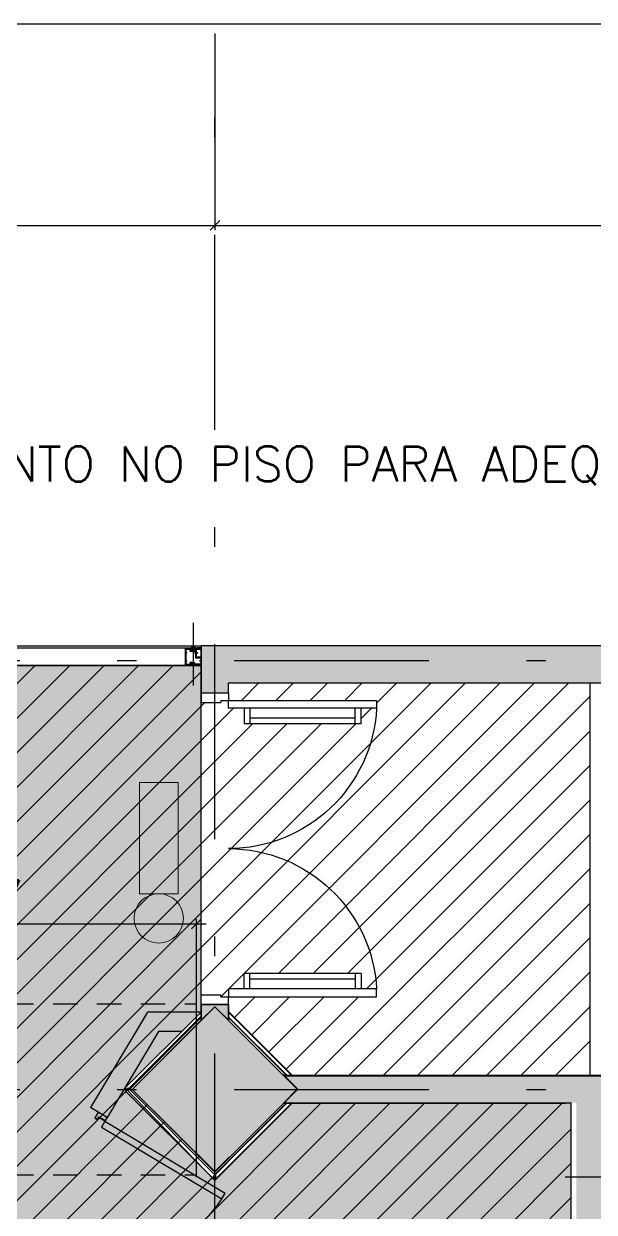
# Model space of a CAD drawing. Header units: millimetres. Extents: x 182 to 575, y -105 to 95.
# Drawn here: x 336.56 to 339.49, y -44.28 to -38.19 of the extents above; entities that cross this region are included whole.
import ezdxf
from ezdxf import colors
from ezdxf.entities.mleader import LeaderData, LeaderLine
from ezdxf.math import Vec2, Vec3

# ---------------------------------------------------------------- set-up
doc = ezdxf.new("R2010")
doc.units = ezdxf.units.MM
doc.header["$MEASUREMENT"] = 0
for name, pattern in [('DASHDOT', [1, 0.5, -0.25, 0, -0.25]), ('HIDDEN2', [0.1875, 0.125, -0.0625]), ('XR_BL2_AND_MON-REV15$0$DASHDOT', [1, 0.5, -0.25, 0, -0.25])]:
    doc.linetypes.add(name, pattern=pattern)
doc.layers.add('1', color=1, linetype='Continuous', lineweight=9)
for name, color, linetype in [('ALV_2', 2, 'Continuous'), ('base', 253, 'Continuous'), ('CAIX', 1, 'Continuous'), ('COB_PROJ_EST', 1, 'Continuous'), ('construir', 10, 'Continuous'), ('Cota Nivel', 1, 'Continuous'), ('EIXOS', 31, 'DASHDOT'), ('ESTR', 3, 'Continuous'), ('FORRO', 253, 'Continuous'), ('LAY_2', 2, 'Continuous'), ('MP-INC-LUMINARIA', 10, 'Continuous'), ('XR_BL2_AND_MON-REV15$0$EIXOS_PERFIL', 181, 'XR_BL2_AND_MON-REV15$0$DASHDOT')]:
    doc.layers.add(name, color=color, linetype=linetype)
doc.styles.add('SIMPLEX', font='simplex', dxfattribs={"height": 0.2})
doc.styles.get("Standard").update_dxf_attribs({"font": 'romans.shx'})
doc.dimstyles.new('SA-25', dxfattribs={"dimtxt": 0.05, "dimasz": 0.05, "dimexe": 0.025, "dimexo": 0.05, "dimgap": 0.025, "dimtad": 1, "dimzin": 4, "dimdsep": 46, "dimtxsty": 'SIMPLEX', "dimblk": 'OBLIQUE', "dimcen": 0.025, "dimdle": 0.05, "dimclrt": 2, "dimaunit": 1, "dimadec": 3, "dimazin": 0, "dimtfac": 1, "dimtofl": 0, "dimtmove": 0, "dimatfit": 3, "dimldrblk": 'OPEN30', "dimfxl": 1, "dimtolj": 1, "dimtzin": 0, "dimarcsym": 0})
pattern_1 = [(45, (0, -50), (-0.088388348, 0.088388348), [])]

# ---------------------------------------------------------------- blocks, each defined once
blk = doc.blocks.new('XR_BL2_AND_MON-REV15$0$P50X50')
at = {"layer": 'base'}
blk.add_hatch(color=256, dxfattribs=at).paths.add_polyline_path([(0, -0.4243), (0.4243, 0), (0, 0.4243), (-0.4243, 0)])
at = {"layer": 'base', "linetype": 'ByBlock'}
blk.add_lwpolyline([(0, -0.4243), (0.4243, 0), (0, 0.4243), (-0.4243, 0)], close=True, dxfattribs=at)
blk = doc.blocks.new('XR_BL2_AND_MON-REV15$0$PILAR 60X60_45')
at = {"layer": 'base'}
blk.add_blockref('XR_BL2_AND_MON-REV15$0$P50X50', (0, 0), dxfattribs=at)
blk = doc.blocks.new('XR_BL2_AND_MON-REV15$0$P160')
for p, q in [((-1.44, 0.78), (-1.52, 0.78)), ((-1.44, 0.75), (-1.52, 0.75)), ((-1.47, 0.75), (-1.47, 0.21)), ((-1.44, 0.78), (-1.44, 0.18)), ((-0.16, 0.78), (-0.08, 0.78)), ((-0.16, 0.78), (-0.16, 0.18)), ((-0.16, 0.75), (-0.08, 0.75)), ((-0.13, 0.75), (-0.13, 0.21)), ((-1.52, 0.21), (-1.44, 0.21)), ((-0.08, 0.21), (-0.16, 0.21)), ((-1.52, 0.18), (-1.44, 0.18)), ((-0.08, 0.18), (-0.16, 0.18)), ((-1.6, -0.04), (-1.6, 0.1)), ((-1.6, 0.1), (-1.56, 0.1)), ((-1.56, 0.06), (-1.56, 0.1)), ((-0.04, 0.06), (-0.04, 0.1)), ((0, 0.1), (-0.04, 0.1)), ((0, -0.04), (0, 0.1)), ((-1.56, 0.06), (-1.55, 0.06)), ((-1.55, -0.04), (-1.55, 0.06)), ((-0.05, -0.04), (-0.05, 0.06)), ((-0.04, 0.06), (-0.05, 0.06)), ((-1.6, -0.04), (-1.55, -0.04)), ((0, -0.04), (-0.05, -0.04))]:
    blk.add_line(p, q)
for points in [[(-1.52, 0.1), (-1.56, 0.1), (-1.56, 0.86), (-1.52, 0.86)], [(-0.08, 0.1), (-0.04, 0.1), (-0.04, 0.86), (-0.08, 0.86)]]:
    blk.add_lwpolyline(points, close=True)
for centre, start, end in [((-1.5619, 0.0992), 0.05756, 86.84612), ((-0.0381, 0.0992), 93.15388, 179.94244)]:
    blk.add_arc(centre, 0.7619, start, end)
blk = doc.blocks.new('XR_BL2_AND_MON-REV15$0$PERFIL_UNIT_ALCOA')
at = {"color": 1}
for p, q in [((-32.9, 82.7), (-31.8, 82.7)), ((-32.9, 75.7), (-32.9, 82.7)), ((-31.8, 75.7), (-32.9, 75.7)), ((-31.6, 79.7), (-31.6, 78.8)), ((-30.9, 79.7), (-31.6, 79.7)), ((-31.6, 78.8), (-30.9, 78.8)), ((-30.9, 81.8), (-30.9, 79.7)), ((-30.9, 78.8), (-30.9, 76.6)), ((-6.8, 94.7), (-9.4, 94.7)), ((-6.8, 94.7), (-9.4, 94.7)), ((-9.2, 91.6), (-5.5, 91.9)), ((-8, 95.9), (-7, 96.9)), ((-8, 96.3), (-7.5, 96.9)), ((-8, 96.7), (-7.9, 96.9)), ((-8, 95.9), (-7, 96.9)), ((-8, 96.3), (-7.5, 96.9)), ((-8, 96.7), (-7.9, 96.9)), ((-6.9, 95.7), (-8, 96.8)), ((-6.9, 95.7), (-8, 96.8)), ((-7.3, 95.7), (-8, 96.4)), ((-7.3, 95.7), (-8, 96.4)), ((-7.7, 95.7), (-8, 95.9)), ((-7.7, 95.7), (-8, 95.9)), ((-7.8, 95.7), (-6.6, 96.9)), ((-7.8, 95.7), (-6.6, 96.9)), ((-5.5, 94.7), (-7.7, 96.9)), ((-5.5, 94.7), (-7.7, 96.9)), ((-7.4, 95.7), (-6.2, 96.9)), ((-7.4, 95.7), (-6.2, 96.9)), ((-5.1, 94.7), (-7.2, 96.9)), ((-5.1, 94.7), (-7.2, 96.9)), ((-7, 95.7), (-5.8, 96.9)), ((-7, 95.7), (-5.8, 96.9)), ((-4.7, 94.7), (-6.8, 96.9)), ((-6.8, 95), (-4.9, 96.9)), ((-6.8, 95.4), (-5.3, 96.9)), ((-4.7, 94.7), (-6.8, 96.9)), ((-6.8, 95), (-4.9, 96.9)), ((-6.8, 95.4), (-5.3, 96.9)), ((-6.8, 94.7), (-6.8, 95.7)), ((-6.8, 94.7), (-6.8, 95.7)), ((-6, 94.7), (-6.8, 95.6)), ((-6, 94.7), (-6.8, 95.6)), ((-6.4, 94.7), (-6.8, 95.1)), ((-6.4, 94.7), (-6.8, 95.1)), ((-3.9, 94.7), (-6.8, 94.7)), ((-3.9, 94.7), (-6.8, 94.7)), ((-6.6, 94.7), (-4.5, 96.9)), ((-6.6, 94.7), (-4.5, 96.9)), ((-4.3, 94.7), (-6.4, 96.9)), ((-4.3, 94.7), (-6.4, 96.9)), ((-6.2, 94.7), (-4.1, 96.9)), ((-6.2, 94.7), (-4.1, 96.9)), ((-3.9, 94.8), (-6, 96.9)), ((-3.9, 94.8), (-6, 96.9)), ((-5.8, 94.7), (-3.6, 96.9)), ((-5.8, 94.7), (-3.6, 96.9)), ((-3.9, 95.3), (-5.6, 96.9)), ((-3.9, 95.3), (-5.6, 96.9)), ((-5.5, 91.9), (-1.4, 91.9)), ((-5.3, 94.7), (-3.2, 96.9)), ((-5.3, 94.7), (-3.2, 96.9)), ((-3.9, 95.7), (-5.1, 96.9)), ((-3.9, 95.7), (-5.1, 96.9)), ((-4.9, 94.7), (-2.8, 96.9)), ((-4.9, 94.7), (-2.8, 96.9)), ((-3.5, 95.7), (-4.7, 96.9)), ((-3.5, 95.7), (-4.7, 96.9)), ((-4.5, 94.7), (-3.9, 95.3)), ((-4.5, 94.7), (-3.9, 95.3)), ((-3.1, 95.7), (-4.3, 96.9)), ((-3.1, 95.7), (-4.3, 96.9)), ((-4.1, 94.7), (-3.9, 94.9)), ((-4.1, 94.7), (-3.9, 94.9)), ((-2.8, 95.8), (-3.9, 96.9)), ((-2.8, 95.8), (-3.9, 96.9)), ((-3.9, 95.7), (-3.9, 94.7)), ((-3.9, 95.7), (-3.9, 94.7)), ((-1.7, 94.7), (-3.9, 94.7)), ((-1.7, 94.7), (-3.9, 94.7)), ((-3.6, 95.7), (-2.8, 96.5)), ((-3.6, 95.7), (-2.8, 96.5)), ((-2.8, 96.2), (-3.4, 96.9)), ((-2.8, 96.2), (-3.4, 96.9)), ((-3.2, 95.7), (-2.8, 96)), ((-3.2, 95.7), (-2.8, 96)), ((-2.8, 96.6), (-3, 96.9)), ((-2.8, 96.6), (-3, 96.9)), ((38.8, 81.8), (38.8, 79.7)), ((38.8, 79.7), (39.5, 79.7)), ((38.8, 78.8), (38.8, 76.6)), ((39.5, 78.8), (38.8, 78.8)), ((39.5, 79.7), (39.5, 78.8)), ((40.8, 82.7), (39.7, 82.7)), ((39.7, 75.7), (40.8, 75.7)), ((40.8, 75.7), (40.8, 82.7)), ((-33.6, 19), (-33.6, 13.4)), ((-33.6, 13.4), (-15.2, 13.4)), ((-32.9, 42.7), (-31.8, 42.7)), ((-32.9, 35.7), (-32.9, 42.7)), ((-31.8, 35.7), (-32.9, 35.7)), ((-31.6, 39.6), (-31.6, 38.8)), ((-30.9, 39.6), (-31.6, 39.6)), ((-31.6, 38.8), (-30.9, 38.8)), ((-30.9, 41.8), (-30.9, 39.6)), ((-30.9, 38.8), (-30.9, 36.6)), ((-15.2, 19.2), (-21.3, 19.2)), ((-15.2, 19.2), (-21.3, 19.2)), ((-21.3, 13.4), (-15.2, 13.4)), ((-18.6, 19.2), (-12.9, 19.2)), ((-15.2, 19.2), (-15.2, 13.4)), ((-6.8, 23.7), (-9.4, 23.7)), ((-6.8, 23.7), (-9.4, 23.7)), ((-9.2, 26.8), (-5.5, 26.5)), ((-6.9, 22.8), (-8, 21.7)), ((-7.3, 22.8), (-8, 22.1)), ((-7.7, 22.8), (-8, 22.5)), ((-6.9, 22.8), (-8, 21.7)), ((-7.3, 22.8), (-8, 22.1)), ((-7.7, 22.8), (-8, 22.5)), ((-8, 22.6), (-7, 21.6)), ((-8, 22.6), (-7, 21.6)), ((-8, 22.1), (-7.5, 21.6)), ((-8, 22.1), (-7.5, 21.6)), ((-8, 21.7), (-7.9, 21.6)), ((-8, 21.7), (-7.9, 21.6)), ((-7.8, 22.8), (-6.6, 21.6)), ((-7.8, 22.8), (-6.6, 21.6)), ((-5.5, 23.7), (-7.7, 21.6)), ((-5.5, 23.7), (-7.7, 21.6)), ((-7.4, 22.8), (-6.2, 21.6)), ((-7.4, 22.8), (-6.2, 21.6)), ((-5.1, 23.7), (-7.2, 21.6)), ((-5.1, 23.7), (-7.2, 21.6)), ((-7, 22.8), (-5.8, 21.6)), ((-7, 22.8), (-5.8, 21.6)), ((-3.9, 23.7), (-6.8, 23.7)), ((-6.8, 23.7), (-6.8, 22.8)), ((-3.9, 23.7), (-6.8, 23.7)), ((-6.8, 23.7), (-6.8, 22.8)), ((-4.7, 23.7), (-6.8, 21.6)), ((-6, 23.7), (-6.8, 22.9)), ((-6.4, 23.7), (-6.8, 23.3)), ((-4.7, 23.7), (-6.8, 21.6)), ((-6, 23.7), (-6.8, 22.9)), ((-6.4, 23.7), (-6.8, 23.3)), ((-6.8, 23.5), (-4.9, 21.6)), ((-6.8, 23.5), (-4.9, 21.6)), ((-6.8, 23), (-5.3, 21.6)), ((-6.8, 23), (-5.3, 21.6)), ((-6.6, 23.7), (-4.5, 21.6)), ((-6.6, 23.7), (-4.5, 21.6)), ((-4.3, 23.7), (-6.4, 21.6)), ((-4.3, 23.7), (-6.4, 21.6)), ((-6.2, 23.7), (-4.1, 21.6)), ((-6.2, 23.7), (-4.1, 21.6)), ((-3.9, 23.6), (-6, 21.6)), ((-3.9, 23.6), (-6, 21.6)), ((-5.8, 23.7), (-3.6, 21.6)), ((-5.8, 23.7), (-3.6, 21.6)), ((-3.9, 23.2), (-5.6, 21.6)), ((-3.9, 23.2), (-5.6, 21.6)), ((-5.5, 26.5), (-1.4, 26.6)), ((-5.3, 23.7), (-3.2, 21.6)), ((-5.3, 23.7), (-3.2, 21.6)), ((-3.9, 22.8), (-5.1, 21.6)), ((-3.9, 22.8), (-5.1, 21.6)), ((-4.9, 23.7), (-2.8, 21.6)), ((-4.9, 23.7), (-2.8, 21.6)), ((-3.5, 22.8), (-4.7, 21.6)), ((-3.5, 22.8), (-4.7, 21.6)), ((-4.5, 23.7), (-3.9, 23.2)), ((-4.5, 23.7), (-3.9, 23.2)), ((-3.1, 22.8), (-4.3, 21.6)), ((-3.1, 22.8), (-4.3, 21.6)), ((-4.1, 23.7), (-3.9, 23.6)), ((-4.1, 23.7), (-3.9, 23.6)), ((-3.9, 22.8), (-3.9, 23.7)), ((-3.9, 22.8), (-3.9, 23.7)), ((-1.7, 23.7), (-3.9, 23.7)), ((-1.7, 23.7), (-3.9, 23.7)), ((-2.8, 22.7), (-3.9, 21.6)), ((-2.8, 22.7), (-3.9, 21.6)), ((-3.6, 22.8), (-2.8, 22)), ((-3.6, 22.8), (-2.8, 22)), ((-0.4, 19.2), (-3.5, 4.3)), ((-3.5, 13.3), (-3.5, 3.3)), ((-3.5, 8.3), (-3.5, 4.3)), ((-2.8, 22.3), (-3.4, 21.6)), ((-2.8, 22.3), (-3.4, 21.6)), ((-3.2, 22.8), (-2.8, 22.4)), ((-3.2, 22.8), (-2.8, 22.4)), ((-2.8, 21.8), (-3, 21.6)), ((-2.8, 21.8), (-3, 21.6)), ((10, 19.2), (-0.4, 19.2)), ((9.2, 26.6), (9.1, 25.9)), ((9.1, 25.9), (9.1, 25.9)), ((9.2, 26.6), (9.2, 26.6)), ((18, 26.9), (9.5, 26.9)), ((9.5, 26.9), (9.5, 26.9)), ((9.5, 25.1), (9.5, 25.1)), ((9.5, 25.1), (9.5, 24.2)), ((9.5, 24.2), (9.5, 24.2)), ((9.6, 19.2), (12.8, 4.3)), ((16.6, 24.9), (9.8, 25.4)), ((9.8, 25.4), (9.8, 25.4)), ((9.8, 23.9), (9.8, 23.9)), ((9.8, 23.9), (11.8, 23.9)), ((10.1, 25.9), (10.1, 25.9)), ((10.1, 25.9), (16.7, 25.4)), ((11.5, 22.5), (11.5, 22.5)), ((11.5, 22.5), (12, 21.4)), ((12.1, 22.7), (11.7, 22.7)), ((11.7, 22.7), (11.7, 22.7)), ((11.8, 39.3), (26.5, 39.3)), ((12, 21.4), (12, 21.4)), ((12.1, 23.6), (12.1, 22.7)), ((12.1, 22.7), (12.1, 22.7)), ((12.2, 21.2), (12.2, 21.2)), ((12.2, 21.2), (15.1, 21.2)), ((12.7, 41.8), (12.7, 41.8)), ((12.7, 41.8), (12.7, 39.8)), ((12.7, 39.8), (13.5, 39.8)), ((13.5, 38.9), (12.7, 38.9)), ((12.7, 38.9), (12.7, 36.9)), ((12.7, 36.9), (12.7, 36.9)), ((12.8, 13.3), (12.8, 3.3)), ((12.8, 8.3), (12.8, 4.3)), ((14.6, 42.6), (13.5, 42.6)), ((13.5, 42.6), (13.5, 42.6)), ((13.5, 39.8), (13.5, 38.9)), ((13.5, 36.1), (13.5, 36.1)), ((13.5, 36.1), (14.6, 36.1)), ((14.6, 36.1), (14.6, 42.6)), ((14.6, 40.3), (15.2, 40.3)), ((14.6, 38.4), (15, 38.4)), ((15, 38.4), (15.2, 40.9)), ((15, 38.4), (15.5, 37.8)), ((15.1, 21.2), (15.1, 21.2)), ((15.2, 40.9), (15.8, 40.3)), ((15.2, 22.7), (15.2, 23.6)), ((15.6, 22.7), (15.2, 22.7)), ((15.2, 22.7), (15.2, 22.7)), ((15.3, 21.4), (15.8, 22.5)), ((15.3, 21.4), (15.3, 21.4)), ((15.5, 37.8), (15.8, 40.3)), ((15.5, 23.9), (18, 23.9)), ((15.6, 38.4), (16.2, 38.4)), ((15.6, 22.7), (15.6, 22.7)), ((15.8, 40.3), (16.3, 40.3)), ((15.8, 22.5), (15.8, 22.5)), ((16.2, 38.4), (16.4, 40.9)), ((16.2, 38.4), (16.7, 37.8)), ((16.4, 40.9), (16.9, 40.3)), ((16.6, 24.9), (16.6, 24.9)), ((16.7, 37.8), (16.9, 40.3)), ((16.7, 38.4), (17.3, 38.4)), ((16.7, 25.4), (16.7, 25.4)), ((16.8, 25.2), (16.8, 25.2)), ((16.8, 25.2), (16.8, 25.1)), ((16.8, 25.1), (16.8, 25.1)), ((16.9, 40.3), (17.5, 40.3)), ((17.3, 38.4), (17.5, 40.9)), ((17.3, 38.4), (17.8, 37.8)), ((17.5, 40.9), (18, 40.3)), ((17.8, 37.8), (18, 40.3)), ((17.9, 38.4), (18.4, 38.4)), ((18, 40.3), (18.6, 40.3)), ((18, 26.9), (18, 26.9)), ((18, 23.9), (18, 23.9)), ((18.3, 24.2), (18.3, 26.6)), ((18.3, 26.6), (18.3, 26.6)), ((18.3, 24.2), (18.3, 24.2)), ((18.4, 38.4), (18.7, 40.9)), ((18.4, 38.4), (18.9, 37.8)), ((18.7, 40.9), (19.2, 40.3)), ((18.9, 37.8), (19.2, 40.3)), ((19, 38.4), (19.1, 38.4)), ((19, 38.4), (19.4, 38.4)), ((19.2, 40.3), (19.2, 40.3)), ((19.2, 40.3), (19.6, 40.3)), ((19.4, 38.4), (19.6, 40.9)), ((19.4, 38.4), (19.9, 37.8)), ((19.6, 40.9), (20.2, 40.3)), ((19.9, 37.8), (20.2, 40.3)), ((20, 38.4), (20.6, 38.4)), ((20.2, 40.3), (20.7, 40.3)), ((20.6, 38.4), (20.8, 40.9)), ((20.6, 38.4), (21.1, 37.8)), ((20.8, 40.9), (21.3, 40.3)), ((21.1, 37.8), (21.3, 40.3)), ((21.1, 38.4), (21.7, 38.4)), ((21.3, 40.3), (21.9, 40.3)), ((21.7, 38.4), (21.9, 40.9)), ((21.7, 38.4), (22.2, 37.8)), ((21.9, 40.9), (22.4, 40.3)), ((22.2, 37.8), (22.4, 40.3)), ((22.3, 38.4), (22.8, 38.4)), ((22.4, 40.3), (23, 40.3)), ((22.8, 38.4), (23.1, 40.9)), ((22.8, 38.4), (23.4, 37.8)), ((23.1, 40.9), (23.6, 40.3)), ((23.4, 37.8), (23.6, 40.3)), ((23.4, 38.4), (23.5, 38.4)), ((23.6, 40.3), (23.6, 40.3)), ((24, 38.8), (24.1, 39.9)), ((24.4, 19.2), (24.4, 13.4)), ((30.6, 13.4), (24.4, 13.4)), ((42.9, 13.4), (24.4, 13.4)), ((26.2, 19.2), (32.3, 19.2)), ((26.2, 19.2), (44.6, 19.2)), ((42.9, 19), (42.9, 13.4))]:
    blk.add_line(p, q, dxfattribs=at)
for points in [[(-33.3, 19.2), (-0.4, 19.2), (-0.4, 19.2), (-0.4, 23.8), (-0.4, 23.8), (-3.4, 23.8, 1), (-3.4, 22.8), (-2.6, 22.8), (-2.6, 21.5), (-8.2, 21.5), (-8.2, 22.8), (-7.4, 22.8, 1), (-7.4, 23.8), (-10.4, 23.8), (-10.4, 22.9, -0.414214), (-12.4, 20.9), (-31.7, 20.9, -0.414214), (-33.7, 22.9), (-33.7, 95.5, -0.414214), (-31.7, 97.5), (-10.4, 97.5), (-10.4, 97.5), (-10.4, 95.4), (-10.4, 95.4, 0.419197), (-9.6, 94.6), (-7.4, 94.6, 1.022616), (-7.4, 95.6), (-8.2, 95.6), (-8.2, 96.9), (-2.6, 96.9), (-2.6, 95.6), (-3.4, 95.6, 1), (-3.4, 94.6), (-0.4, 94.6), (-0.4, 94.6), (-0.4, 99.2), (-35.4, 99.2), (-35.4, 99.2), (-35.4, 17.6, 0.414214), (-35, 17.2), (-34.1, 17.2, 0.414214), (-33.7, 17.6), (-33.7, 18.8, -0.414214), (-33.3, 19.2)], [(39.9, 96.5), (13.8, 96.5, 0.414214), (11.8, 94.5), (11.8, 91.1, -0.414214), (10.1, 89.4), (-3.5, 89.4), (-3.5, 86.4), (-5.3, 86.4), (-5.3, 89.4), (-13.1, 88.7, -1.000008), (-13.3, 90.9), (-5.4, 91.6), (-5.4, 91.6), (9.6, 91.6), (9.6, 98.8, -0.414214), (10, 99.2), (44.2, 99.2, -0.414214), (44.6, 98.8), (44.6, 62.6, -0.406616), (44.2, 62.2), (17.9, 62.2, 0.414214), (17.5, 61.8), (17.5, 27.3, -0.414214), (17.1, 26.9), (-5.4, 26.9), (-13, 27.5, -1.000008), (-12.8, 30.3), (-5.3, 29.7), (-5.3, 32.7), (-3.5, 32.7), (-3.5, 29.7), (12.8, 29.7, 0.414214), (14.8, 31.7), (14.8, 64.5, -0.414214), (15.2, 64.9), (39.9, 64.9, 0.414214), (41.9, 66.9), (41.9, 94.5, 0.414214), (39.9, 96.5)], [(18.6, 55.6), (18.6, 30.3), (18.2, 30.3, 1), (18.2, 28.8), (18.6, 28.8), (18.6, 23.8), (15.7, 23.8, 0.414173), (15.3, 23.4), (15.3, 22.8), (16.1, 22.8, -0.585709), (16.4, 22.2), (15.7, 21, -0.26127), (15.3, 20.8), (11.9, 20.8, -0.253886), (11.6, 21), (10.8, 22.2, -0.595041), (11.1, 22.8), (11.9, 22.8), (11.9, 23.4, 0.414173), (11.5, 23.8), (10, 23.8, 0.414214), (9.6, 23.4), (9.6, 19.6, 0.414214), (10, 19.2), (44.2, 19.2, 0.414214), (44.6, 19.6), (44.6, 61.7, 0.414214), (44.2, 62.1), (19, 62.1, 0.414214), (18.6, 61.7), (18.6, 57.1), (18.2, 57.1, 1), (18.2, 55.6), (18.6, 55.6)], [(12.7, 22), (12.7, 23.7), (12.7, 23.7, -0.414214), (12.9, 23.9), (12.9, 23.9), (14.4, 23.9), (14.4, 23.9, -0.414214), (14.6, 23.7), (14.6, 23.7), (14.6, 22), (14.6, 22, -0.414214), (14.4, 21.9), (14.4, 21.9), (12.9, 21.9), (12.9, 21.9, -0.414214), (12.7, 22)], [(19.7, 22.3), (18.5, 22.3, 0.414214), (18.1, 21.9), (18.1, 21.1, 0.414214), (18.5, 20.7), (43.1, 20.7), (43.1, 60.6), (20.1, 60.6), (20.1, 22.7, -0.414214), (19.7, 22.3)]]:
    blk.add_lwpolyline(points, format="xyb", dxfattribs=at)
for points in [[(-6.8, 95.7), (-8, 95.7), (-8, 96.9), (-2.8, 96.9), (-2.8, 95.7), (-3.9, 95.7)], [(-6.8, 95.7), (-8, 95.7), (-8, 96.9), (-2.8, 96.9), (-2.8, 95.7), (-3.9, 95.7)], [(-6.8, 22.8), (-8, 22.8), (-8, 21.6), (-2.8, 21.6), (-2.8, 22.8), (-3.9, 22.8)], [(-6.8, 22.8), (-8, 22.8), (-8, 21.6), (-2.8, 21.6), (-2.8, 22.8), (-3.9, 22.8)]]:
    blk.add_lwpolyline(points, dxfattribs=at)
for centre, radius, start, end in [((-31.8, 81.8), 0.869, 0, 90), ((-31.8, 76.6), 0.869, 270, 0), ((-9.2, 93.2), 1.57, 97.37761, 269.71703), ((-1.6, 93.3), 1.44, 277.41154, 92.3804), ((39.7, 81.8), 0.869, 90, 180), ((39.7, 76.6), 0.869, 180, 270), ((-31.8, 41.8), 0.869, 0, 90), ((-31.8, 36.6), 0.869, 270, 0), ((-9.2, 25.3), 1.57, 90.28297, 262.62239), ((-1.6, 25.1), 1.44, 267.6196, 82.58846), ((9.6, 25.9), 0.5, 173.08024, 359.99995), ((9.5, 26.6), 0.3, 90.00022, 173.07636), ((9.8, 25.1), 0.3, 86.92056, 179.9979), ((9.8, 24.2), 0.3, 180, 270), ((11.7, 22.5), 0.184, 90, 194.99982), ((11.8, 23.6), 0.3, 360, 90), ((12.2, 21.4), 0.184, 202.01916, 270), ((15.1, 21.4), 0.184, 270, 337.9776), ((15.5, 23.6), 0.3, 90, 180), ((15.6, 22.5), 0.184, 344.99746, 90), ((16.6, 25.1), 0.2, 266.92251, 0), ((16.6, 25.2), 0.2, 0, 86.45616), ((18, 26.6), 0.3, 0, 90), ((18, 24.2), 0.3, 270, 0)]:
    blk.add_arc(centre, radius, start, end, dxfattribs=at)
at = {"color": 1, "extrusion": (0, 0, -1)}
for centre, major_axis in [((13.5, 41.8), (0.573, -0.573)), ((13.5, 36.9), (0.573, 0.573))]:
    blk.add_ellipse(centre, major_axis=major_axis, ratio=1, start_param=2.356194, end_param=3.926991, dxfattribs=at)
at = {"color": 1}
for points, knots in [([(25, 39.3), (24.9, 39.3), (24.8, 39.3), (24.8, 39.3), (24.7, 39.3), (24.7, 39.2), (24.6, 39.2), (24.6, 39.1), (24.6, 39.1), (24.5, 39.1), (24.4, 39.1), (24.4, 39), (24.3, 39), (24.3, 39), (24.3, 39), (24.2, 38.9), (24.2, 38.9), (24.1, 38.9), (24.1, 38.9), (24, 38.8), (24, 38.8), (23.9, 38.8), (23.9, 38.7), (23.8, 38.7), (23.8, 38.7), (23.7, 38.6), (23.7, 38.6), (23.5, 38.5), (23.5, 38.4), (23.5, 38.4), (23.5, 38.4), (23.4, 38.2), (23.4, 38.2), (23.4, 38.2)], [0, 0, 0, 0, 0.051439, 0.072585, 0.094945, 0.148925, 0.177318, 0.208117, 0.229263, 0.263962, 0.286322, 0.316684, 0.341831, 0.370224, 0.385176, 0.410323, 0.432683, 0.466448, 0.484229, 0.519793, 0.54494, 0.583668, 0.608815, 0.635405, 0.653187, 0.684808, 0.766724, 0.798345, 0.829966, 0.855113, 0.870066, 0.927124, 1, 1, 1, 1]), ([(25, 39.3), (24.9, 39.4), (24.7, 39.6), (24.7, 39.6), (24.6, 39.6), (24.6, 39.7), (24.5, 39.7), (24.5, 39.7), (24.4, 39.8), (24.4, 39.8), (24.3, 39.9), (24.3, 39.9), (24.2, 39.9), (24.1, 40), (24, 40), (24, 40), (23.9, 40), (23.8, 40), (23.7, 40.1), (23.7, 40.2), (23.7, 40.3), (23.6, 40.3), (23.6, 40.3), (23.5, 40.4), (23.5, 40.4)], [0, 0, 0, 0, 0.07678, 0.102261, 0.156401, 0.18506, 0.227914, 0.244954, 0.311716, 0.342019, 0.377118, 0.407421, 0.432902, 0.525013, 0.566753, 0.587018, 0.625497, 0.657854, 0.688156, 0.805193, 0.825457, 0.896684, 0.922166, 1, 1, 1, 1])]:
    blk.add_open_spline(points, degree=3, knots=knots, dxfattribs=at)
at = {"layer": 'XR_BL2_AND_MON-REV15$0$EIXOS_PERFIL', "linetype": 'ByBlock', "ltscale": 0.1}
blk.add_line((4.6, 206.7), (4.6, -114.6), dxfattribs=at)
blk = doc.blocks.new('XR_BL2_AND_MON-REV15$0$A$C10B331E6')
at = {"layer": 'base'}
for p, q in [((-0.1499, 0), (-0.1499, -9.3133, 2.33)), ((-0.06, 0, 197.496), (-0.06, -9.3133, 199.826)), ((-0.0499, 0, 179.8525), (-0.0499, -9.3133, 199.826))]:
    blk.add_line(p, q, dxfattribs=at)
at = {"layer": 'base', "elevation": 179.8525}
blk.add_lwpolyline([(-0.06, -9.3133), (-0.0499, -9.3133)], dxfattribs=at)
at = {"layer": 'base', "linetype": 'ByBlock', "ltscale": 0.1, "xscale": -0.001000000000203727, "yscale": 0.001000000000203727, "zscale": 0.0009999999999763531, "rotation": 90}
blk.add_blockref('XR_BL2_AND_MON-REV15$0$PERFIL_UNIT_ALCOA', (-0.0466, -9.2687, 179.8525), dxfattribs=at)
blk = doc.blocks.new('_Oblique')
at = {"color": 0, "linetype": 'ByBlock', "lineweight": -2}
blk.add_line((-0.5, -0.5), (0.5, 0.5), dxfattribs=at)
blk = doc.blocks.new('*D127')
at = {"layer": 'Defpoints', "color": 0, "transparency": 16777216}
for p in [(337.4458, -42.8044), (335.0766, -44.0918), (337.4458, -44.1536, 195.166)]:
    blk.add_point(p, dxfattribs=at)
at = {"layer": 'FORRO', "color": 0, "lineweight": -2, "transparency": 16777216}
for p, q in [((335.0766, -44.0418), (335.0766, -42.7794)), ((337.4458, -44.1036), (337.4458, -42.7794)), ((335.0266, -42.8044), (337.4958, -42.8044))]:
    blk.add_line(p, q, dxfattribs=at)
at = {"layer": 'FORRO', "color": 0, "lineweight": -2, "transparency": 16777216, "xscale": 0.05, "yscale": 0.05, "zscale": 0.05, "rotation": 180}
blk.add_blockref('_Oblique', (335.0766, -42.8044), dxfattribs=at)
at = {"layer": 'FORRO', "color": 0, "lineweight": -2, "transparency": 16777216, "xscale": 0.05, "yscale": 0.05, "zscale": 0.05}
blk.add_blockref('_Oblique', (337.4458, -42.8044), dxfattribs=at)
at = {"layer": 'FORRO', "color": 2, "transparency": 16777216, "insert": (336.2612, -42.6794), "char_height": 0.2, "attachment_point": 5, "style": 'SIMPLEX'}
blk.add_mtext('\\A1;2.37', dxfattribs=at)
blk = doc.blocks.new('_Open30')
at = {"color": 0, "linetype": 'ByBlock', "lineweight": -2}
for p, q in [((-1, 0.27), (0, 0)), ((0, 0), (-1, -0.27)), ((0, 0), (-1, 0))]:
    blk.add_line(p, q, dxfattribs=at)
blk = doc.blocks.new('*D137')
at = {"layer": 'Cota Nivel', "color": 0, "lineweight": -2, "transparency": 16777216}
for p, q in [((331.2897, -38.2367), (331.2897, -39.2463)), ((337.5408, -38.2367), (337.5408, -39.2463)), ((331.2397, -39.2213), (337.5908, -39.2213))]:
    blk.add_line(p, q, dxfattribs=at)
at = {"layer": 'Defpoints', "color": 0, "transparency": 16777216}
for p in [(331.2897, -38.1867), (337.5408, -38.1867), (337.5408, -39.2213)]:
    blk.add_point(p, dxfattribs=at)
at = {"layer": 'Cota Nivel', "color": 0, "lineweight": -2, "transparency": 16777216, "xscale": 0.05, "yscale": 0.05, "zscale": 0.05, "rotation": 180}
blk.add_blockref('_Oblique', (331.2897, -39.2213), dxfattribs=at)
at = {"layer": 'Cota Nivel', "color": 0, "lineweight": -2, "transparency": 16777216, "xscale": 0.05, "yscale": 0.05, "zscale": 0.05}
blk.add_blockref('_Oblique', (337.5408, -39.2213), dxfattribs=at)
at = {"layer": 'Cota Nivel', "color": 2, "transparency": 16777216, "insert": (334.4152, -39.0963), "char_height": 0.2, "attachment_point": 5, "style": 'SIMPLEX'}
blk.add_mtext('\\A1;6.25', dxfattribs=at)
blk = doc.blocks.new('*D138')
at = {"layer": 'Cota Nivel', "color": 0, "lineweight": -2, "transparency": 16777216}
for p, q in [((337.5408, -38.2367), (337.5408, -39.2463)), ((343.7908, -38.2367), (343.7908, -39.2463)), ((337.4908, -39.2213), (343.8408, -39.2213))]:
    blk.add_line(p, q, dxfattribs=at)
at = {"layer": 'Defpoints', "color": 0, "transparency": 16777216}
for p in [(337.5408, -38.1867), (343.7908, -38.1867), (343.7908, -39.2213)]:
    blk.add_point(p, dxfattribs=at)
at = {"layer": 'Cota Nivel', "color": 0, "lineweight": -2, "transparency": 16777216, "xscale": 0.05, "yscale": 0.05, "zscale": 0.05, "rotation": 180}
blk.add_blockref('_Oblique', (337.5408, -39.2213), dxfattribs=at)
at = {"layer": 'Cota Nivel', "color": 0, "lineweight": -2, "transparency": 16777216, "xscale": 0.05, "yscale": 0.05, "zscale": 0.05}
blk.add_blockref('_Oblique', (343.7908, -39.2213), dxfattribs=at)
at = {"layer": 'Cota Nivel', "color": 2, "transparency": 16777216, "insert": (340.6658, -39.0963), "char_height": 0.2, "attachment_point": 5, "style": 'SIMPLEX'}
blk.add_mtext('\\A1;6.25', dxfattribs=at)
blk = doc.blocks.new('LUMINÁRIA DE EMERGÊNCIA')
at = {"layer": '1', "ltscale": 0.5}
blk.add_hatch(color=10, dxfattribs=at).paths.add_polyline_path([(-0.0589, -0.0677), (-0.0118, -0.0677), (-0.0118, 0.0677), (-0.0589, 0.0677)])
at = {"layer": '1', "color": 10}
blk.add_lwpolyline([(-0.0589, 0.0677), (-0.0118, 0.0677), (-0.0118, -0.0677), (-0.0589, -0.0677)], close=True, dxfattribs=at)
blk.add_circle((-0.0353, 0.0977), 0.03, dxfattribs=at)

msp = doc.modelspace()

# ---------------------------------------------------------------- hatches: boundary and pattern name
at = {"layer": 'base'}
for points in [[(337.4708, -41.3784), (337.4708, -41.6184), (337.6108, -41.6184), (337.6108, -41.5684), (340.7408, -41.5684), (340.7408, -41.3784)], [(337.6108, -43.2991), (337.6108, -43.2184), (337.4708, -43.2184), (337.4708, -43.2991), (337.5408, -43.2291)], [(337.4708, -43.2991), (337.4708, -43.2184), (337.6108, -43.2184), (337.6108, -43.2991), (337.5408, -43.2291)], [(342.5958, -47.8809), (342.5958, -46.134), (342.7658, -46.134), (342.7658, -46.224), (342.7358, -46.224), (342.7358, -49.6777), (342.7658, -49.6777), (342.7658, -49.7677), (342.5958, -49.7677), (342.5958, -48.0209), (339.5362, -48.0209), (339.5362, -52.1809), (341.0237, -52.1809), (341.0237, -52.3209), (339.3462, -52.3209), (339.3462, -52.1809), (339.3962, -52.1809), (339.3962, -50.4191), (337.6358, -50.4191), (337.6358, -51.9216), (337.5408, -51.8266), (337.4458, -51.9216), (337.4458, -47.6409), (338.5462, -47.6409), (338.5462, -47.7809), (337.6358, -47.7809), (337.6358, -50.2791), (339.3962, -50.2791), (339.3962, -47.7809), (339.3462, -47.7809), (339.3462, -47.6409), (339.3962, -47.6409), (339.3962, -43.7209), (337.8951, -43.7209), (337.9651, -43.6509), (337.8951, -43.5809), (341.0237, -43.5809), (341.0237, -43.7209), (339.5362, -43.7209), (339.5362, -47.8809)]]:
    msp.add_hatch(color=256, dxfattribs=at).paths.add_polyline_path(points)
at = {"layer": 'construir'}
h = msp.add_hatch(dxfattribs=at)
h.set_pattern_fill('ANSI31', color=256)
h.set_pattern_definition(pattern_1)
edge = h.paths.add_edge_path()
edge.add_line((325.0408, -42.9859), (325.0408, -41.5684))
edge.add_line((325.0408, -41.5684), (328.1575, -41.5684))
edge.add_line((328.1575, -41.5684), (328.1575, -41.4784))
edge.add_line((328.1575, -41.4784), (337.4708, -41.4784))
edge.add_line((337.4708, -41.4784), (337.4708, -43.2991))
edge.add_line((337.4708, -43.2991), (337.1166, -43.6534))
edge.add_line((337.1166, -43.6534), (337.5458, -44.0826))
edge.add_line((337.5458, -44.0826), (337.9325, -43.7284))
edge.add_line((337.9325, -43.7284), (339.3689, -43.7271))
edge.add_line((339.3689, -43.7271), (339.3689, -47.6396))
edge.add_line((339.3689, -47.6396), (337.4458, -47.6388))
edge.add_line((337.4458, -47.6388), (337.4458, -47.0773))
edge.add_arc((325.0562, -63.7905), 20.8047, 53.45019, 90.04235)
h = msp.add_hatch(dxfattribs=at)
h.set_pattern_fill('ANSI31', color=256)
h.set_pattern_definition(pattern_1)
h.paths.add_polyline_path([(339.4658, -41.5684), (337.6108, -41.5684), (337.6108, -41.6184), (337.6108, -41.6584), (338.3708, -41.6584), (338.3708, -41.6984, -0.398181), (337.6101, -42.4184, -0.398181), (338.3708, -43.1384), (338.3708, -43.1784), (337.6108, -43.1784), (337.6108, -43.2184), (337.6108, -43.2542), (337.9375, -43.5809), (339.4658, -43.5809)])
h.paths.add_polyline_path([(338.3708, -41.6984), (338.2908, -41.6984), (338.2908, -41.7784), (337.6908, -41.7784), (337.6908, -41.6984), (337.6108, -41.6984), (337.6108, -41.6584), (337.5708, -41.6584), (337.5708, -41.6684), (337.4708, -41.6684), (337.4708, -43.1684), (337.5708, -43.1684), (337.5708, -43.1784), (337.6108, -43.1784), (337.6108, -43.1384), (337.6908, -43.1384), (337.6908, -43.0584), (338.2908, -43.0584), (338.2908, -43.1384), (338.3708, -43.1384, 0.398181), (337.6101, -42.4184, 0.398181)])
at = {"layer": 'FORRO', "transparency": 33554602}
h = msp.add_hatch(color=256, dxfattribs=at)
h.dxf.hatch_style = 1
h.paths.add_polyline_path([(315.0651, -44.0918), (318.3666, -44.0918), (318.3666, -52.1584), (317.2461, -52.1584), (317.2753, -52.2034), (337.1666, -52.2034), (337.4408, -51.9291), (337.4408, -47.6484), (339.3689, -47.6163), (339.3689, -43.7234), (337.9375, -43.7234), (337.5408, -44.1201), (337.0812, -43.6463), (337.4708, -43.2567), (337.4708, -41.4784), (312.6108, -41.5684), (312.6358, -43.2817), (313.0004, -43.6463), (312.5479, -44.113), (312.1416, -43.7209), (310.6855, -43.7234), (310.6855, -47.6434), (312.6358, -47.6434), (312.6408, -51.9291), (312.9151, -52.2034), (317.2753, -52.2034), (317.2461, -52.1584), (315.0651, -52.1584)])
h.paths.add_polyline_path([(319.2151, -44.0918), (324.6166, -44.0918), (324.6166, -52.1584), (319.2151, -52.1584)], flags=16)
h.paths.add_polyline_path([(325.4651, -44.0918), (330.8666, -44.0918), (330.8666, -52.1584), (325.4651, -52.1584)], flags=16)
h.paths.add_polyline_path([(331.7151, -44.0918), (335.0166, -44.0918), (335.0166, -52.1584), (331.7151, -52.1584)], flags=16)

# ---------------------------------------------------------------- linework, layer by layer
at = {"color": 0, "extrusion": (2.28982e-05, -4.81365e-07, 1)}
msp.add_line((337.5762, -44.2156, 0), (337.5941, -44.1856, 0), dxfattribs=at)
at = {"layer": 'ALV_2'}
for p, q in [((339.4658, -43.5834), (339.4658, -41.5684)), ((337.5408, -44.1059), (337.5337, -44.0989)), ((337.5408, -44.1034), (337.5337, -44.1105)), ((337.5408, -44.1059), (337.5337, -44.113)), ((337.5408, -44.1059), (337.5337, -44.113)), ((337.5408, -44.1059), (337.5338, -44.0989)), ((337.5408, -44.1059), (337.5338, -44.113)), ((337.5408, -44.1034), (337.5479, -44.0964)), ((337.5408, -44.1059), (337.5479, -44.0989)), ((337.5408, -44.1034), (337.5479, -44.1105)), ((337.5408, -44.1059), (337.5479, -44.113)), ((337.5408, -44.1059), (337.5479, -44.113)), ((337.5408, -44.1059), (337.5479, -44.113))]:
    msp.add_line(p, q, dxfattribs=at)
at = {"layer": 'base'}
for p, q in [((337.4708, -41.3784, 195.166), (337.4708, -41.6184, 195.166)), ((340.7408, -41.3784, 195.166), (337.4708, -41.3784, 195.166)), ((337.6108, -41.6184, 195.166), (337.6108, -41.5684, 195.166)), ((337.6108, -41.5684, 195.166), (340.7408, -41.5684, 195.166)), ((337.4708, -41.6184, 195.166), (337.6108, -41.6184, 195.166)), ((337.4708, -43.2184, 195.166), (337.6108, -43.2184, 195.166)), ((337.4708, -43.2184, 195.166), (337.4708, -43.2991, 195.166)), ((337.6108, -43.2184, 195.166), (337.4708, -43.2184, 195.166)), ((337.6108, -43.2184, 195.166), (337.4708, -43.2184, 195.166)), ((337.4708, -43.2991, 195.166), (337.4708, -43.2184, 195.166)), ((337.4708, -43.2184, 195.166), (337.6108, -43.2184, 195.166)), ((337.6108, -43.2966), (337.6108, -43.2159, 195.1659)), ((337.6108, -43.2991), (337.6108, -43.2184, 195.1659)), ((337.6108, -43.2184, 195.166), (337.6108, -43.2991, 195.166)), ((337.4708, -43.285), (337.1024, -43.6534)), ((337.9092, -43.5809), (337.6108, -43.2825)), ((337.9092, -43.5834), (337.6108, -43.285)), ((337.6108, -43.285), (337.9042, -43.5784)), ((337.9654, -43.6512, 195.166), (337.8901, -43.5759, 195.166)), ((337.8951, -43.5809, 195.166), (340.9964, -43.5809, 195.166)), ((337.8951, -43.5834, 195.166), (340.9691, -43.5834, 195.166)), ((340.9964, -43.5834, 195.166), (337.8951, -43.5834, 195.166)), ((337.0953, -43.6463), (337.0812, -43.6605)), ((337.0883, -43.6534), (337.0812, -43.6463)), ((337.0953, -43.6463), (337.5479, -44.0989)), ((337.8907, -43.7259, 195.166), (337.9654, -43.6512, 195.166)), ((337.0812, -43.6605), (337.5337, -44.113)), ((337.9042, -43.7284), (337.5337, -44.0989)), ((337.5408, -44.0893), (337.9092, -43.7209)), ((337.5408, -44.0918), (337.9092, -43.7234)), ((337.5479, -44.1105), (337.9375, -43.7209)), ((337.5479, -44.113), (337.9375, -43.7234)), ((337.9325, -43.7284), (337.5479, -44.113)), ((337.8951, -43.7234, 195.166), (339.3416, -43.7234, 195.166)), ((339.3689, -43.7234, 195.166), (337.8951, -43.7234, 195.166)), ((339.3689, -47.6409, 195.166), (339.3689, -43.7209, 195.166)), ((339.3689, -47.6434, 195.166), (339.3689, -43.7234, 195.166)), ((339.3689, -47.6434, 195.166), (339.3689, -43.7234, 195.166)), ((337.2727, -43.8095, 195.166), (337.4227, -43.9595, 195.166)), ((337.4658, -44.0026, 195.166), (337.5408, -44.0776, 195.166)), ((337.5408, -44.0751, 195.166), (337.6158, -44.0001, 195.166)), ((337.5408, -44.0776, 195.166), (337.6158, -44.0026, 195.166)), ((337.5408, -44.1059), (337.5337, -44.0989)), ((337.5408, -44.1034), (337.5337, -44.1105)), ((337.5408, -44.1059), (337.5337, -44.113)), ((337.5408, -44.1059), (337.5337, -44.113)), ((337.5408, -44.1059), (337.5338, -44.0989)), ((337.5408, -44.1059), (337.5338, -44.113)), ((337.5408, -44.1034), (337.5479, -44.0964)), ((337.5408, -44.1059), (337.5479, -44.0989)), ((337.5408, -44.1034), (337.5479, -44.1105)), ((337.5408, -44.1059), (337.5479, -44.113)), ((337.5408, -44.1059), (337.5479, -44.113)), ((337.5408, -44.1059), (337.5479, -44.113))]:
    msp.add_line(p, q, dxfattribs=at)
at = {"layer": 'base', "extrusion": (2.28982e-05, -4.81365e-07, 1)}
msp.add_line((336.9907, -43.7934), (336.9881, -43.7977), dxfattribs=at)
at = {"layer": 'base'}
for points in [[(348.455, -54.9696), (301.9392, -54.9696), (301.9392, -38.1867), (348.455, -38.1867)], [(337.4708, -41.3784), (337.4708, -41.6184), (337.6108, -41.6184), (337.6108, -41.5684), (340.7408, -41.5684), (340.7408, -41.3784)], [(337.4708, -43.2991), (337.4708, -43.2184), (337.6108, -43.2184), (337.6108, -43.2991), (337.5408, -43.2291)], [(337.6108, -43.2991), (337.6108, -43.2184), (337.4708, -43.2184), (337.4708, -43.2991), (337.5408, -43.2291)]]:
    msp.add_lwpolyline(points, close=True, dxfattribs=at)
for points in [[(337.4708, -43.2567), (337.0812, -43.6463)], [(337.9375, -43.5809), (337.6108, -43.2542)], [(337.9375, -43.5834), (337.6108, -43.2567)], [(337.6108, -43.2567), (337.9325, -43.5784)], [(339.3388, -44.1021), (339.6656, -44.1021), (340.1508, -44.1021)]]:
    msp.add_lwpolyline(points, dxfattribs=at)
at = {"layer": 'CAIX', "extrusion": (2.28982e-05, -4.81365e-07, 1)}
for p, q in [((336.9764, -43.8173, 0), (336.9585, -43.8474, 0)), ((336.9764, -43.8173, 0), (337.5941, -44.1856, 0)), ((336.9585, -43.8474, 0), (337.5762, -44.2156, 0))]:
    msp.add_line(p, q, dxfattribs=at)
at = {"layer": 'CAIX', "extrusion": (2.28982e-05, -4.81365e-07, 1), "elevation": 0.0077}
msp.add_lwpolyline([(336.9255, -43.7992, 0.414214), (336.926, -43.8014), (336.9362, -43.8075, 0.414214), (336.9384, -43.8069), (336.9448, -43.7961, -0.414214), (336.9459, -43.7958), (336.9765, -43.814, 0.414214), (336.9787, -43.8135), (336.9873, -43.799, 0.414214), (336.9867, -43.7968), (336.9812, -43.7936), (336.9808, -43.7943), (336.9863, -43.7975, -0.414214), (336.9866, -43.7986), (336.978, -43.8131, -0.414214), (336.9769, -43.8133), (336.9463, -43.7951, 0.414214), (336.9441, -43.7957), (336.9377, -43.8065, -0.414214), (336.9366, -43.8068), (336.9264, -43.8007, -0.414214), (336.9262, -43.7996), (336.9425, -43.7723, -0.414214), (336.9435, -43.772), (336.949, -43.7753), (336.9495, -43.7746), (336.944, -43.7713, 0.414214), (336.9418, -43.7719)], format="xyb", close=True, dxfattribs=at)
at = {"layer": 'CAIX', "extrusion": (2.28982e-05, -4.81365e-07, 1)}
msp.add_arc((336.9764, -43.8173, 0.0077), 0.72, 239.19714, 326.41083, dxfattribs=at)
at = {"layer": 'construir'}
for p, q in [((339.4658, -43.5834), (339.4658, -41.5684)), ((337.1942, -43.2567), (336.9022, -43.7465)), ((337.4708, -43.2567), (337.1942, -43.2567)), ((337.251, -43.3567), (336.9881, -43.7977)), ((337.3708, -43.3567), (337.251, -43.3567)), ((336.9881, -43.7977, 0), (336.9022, -43.7465, 0))]:
    msp.add_line(p, q, dxfattribs=at)
msp.add_lwpolyline([(330.9145, -52.2054), (331.2915, -51.8298), (331.6674, -52.2057), (331.7076, -52.2034), (337.1666, -52.2034), (337.4458, -51.9241), (337.4458, -47.6434), (337.4458, -47.6434), (339.3689, -47.6434), (339.3689, -43.7234), (337.8951, -43.7234), (337.5415, -44.077), (337.1166, -43.6534), (337.4708, -43.2991), (337.4708, -41.4784), (328.1575, -41.4784)], dxfattribs=at)
msp.add_arc((325.0408, -63.8372), 20.8513, 53.49254, 126.50745, dxfattribs=at)
at = {"layer": 'EIXOS', "linetype": 'DASHDOT', "ltscale": 2}
for p, q in [((337.5408, -54.9696), (337.5408, -38.1867)), ((301.9392, -41.4534), (348.455, -41.4534)), ((301.9392, -43.6534), (348.455, -43.6534))]:
    msp.add_line(p, q, dxfattribs=at)
at = {"layer": 'ESTR', "color": 1, "linetype": 'HIDDEN2'}
for p, q in [((312.6358, -43.215), (337.4458, -43.215)), ((312.6358, -44.0918), (337.4458, -44.0918))]:
    msp.add_line(p, q, dxfattribs=at)
at = {"layer": 'FORRO'}
msp.add_line((337.4708, -43.2184, 195.166), (337.4708, -41.6184), dxfattribs=at)
at = {"layer": 'FORRO', "color": 2, "elevation": 195.166}
msp.add_lwpolyline([(310.6855, -43.7234), (310.6855, -47.6434), (312.6358, -47.6434), (312.6408, -51.9291), (312.9151, -52.2034), (337.1666, -52.2034), (337.4408, -51.9291), (337.4408, -47.6484), (339.3689, -47.6163), (339.3689, -43.7234), (337.9375, -43.7234), (337.5408, -44.1201), (337.0812, -43.6463), (337.4708, -43.2567), (337.4708, -41.4784), (312.6108, -41.5684), (312.6358, -43.2817), (313.0004, -43.6463), (312.5479, -44.113), (312.1416, -43.7209)], close=True, dxfattribs=at)
at = {"layer": 'LAY_2'}
for p, q in [((337.1942, -43.2567), (336.9022, -43.7465)), ((337.4708, -43.2567), (337.1942, -43.2567)), ((337.251, -43.3567), (336.9881, -43.7977)), ((337.3708, -43.3567), (337.251, -43.3567)), ((336.9881, -43.7977, 0), (336.9022, -43.7465, 0))]:
    msp.add_line(p, q, dxfattribs=at)

# ---------------------------------------------------------------- block references
at = {"layer": 'base', "rotation": 89.99999999999999}
msp.add_blockref('XR_BL2_AND_MON-REV15$0$A$C10B331E6', (328.1575, -41.3285, -179.8525), dxfattribs=at)
at = {"layer": 'base', "xscale": -1, "rotation": 90}
msp.add_blockref('XR_BL2_AND_MON-REV15$0$PILAR 60X60_45', (337.5408, -43.6534), dxfattribs=at)
at = {"layer": 'COB_PROJ_EST', "xscale": -1, "rotation": 270}
msp.add_blockref('XR_BL2_AND_MON-REV15$0$P160', (337.5108, -41.6184, -195.166), dxfattribs=at)
at = {"layer": 'MP-INC-LUMINARIA', "lineweight": 9, "xscale": 4.212118659818468, "yscale": 4.212118659818468, "zscale": 4.212118659818468, "rotation": 180}
msp.add_blockref('LUMINÁRIA DE EMERGÊNCIA', (337.1039, -42.3647), dxfattribs=at)

# ---------------------------------------------------------------- dimensions: what is measured, and where the dimension line sits
at = {"layer": 'Cota Nivel'}
for base, p1, p2, picture, middle in [((337.5408, -39.2213), (331.2897, -38.1867), (337.5408, -38.1867), '*D137', (334.4152, -39.0963)), ((343.7908, -39.2213), (337.5408, -38.1867), (343.7908, -38.1867), '*D138', (340.6658, -39.0963))]:
    dim = msp.add_linear_dim(base=base, p1=p1, p2=p2, dimstyle='SA-25', override={"dimtmove": 1}, dxfattribs=at)
    dim.commit()
    dim.dimension.update_dxf_attribs({"geometry": picture, "text_midpoint": middle})
at = {"layer": 'FORRO'}
dim = msp.add_linear_dim(base=(337.4458, -42.8044), p1=(335.0766, -44.0918), p2=(337.4458, -44.1536, 195.166), dimstyle='SA-25', override={"dimtmove": 1}, dxfattribs=at)
dim.commit()
dim.dimension.update_dxf_attribs({"geometry": '*D127', "text_midpoint": (336.2612, -42.6794)})

# ---------------------------------------------------------------- leaders
at = {"layer": 'construir'}
ml = msp.add_multileader_mtext('Standard', dxfattribs=at)
ml.set_content('ENCHIMENTO NO PISO PARA ADEQUAÇÃO DE VISIBILIDADE', color=256)
ml.set_leader_properties()
ml.build(insert=Vec2(0, 0))
ml.multileader.update_dxf_attribs({"text_right_attachment_type": 6, "dogleg_length": 0.36, "arrow_head_size": 0.18})
ctx = ml.context
ctx.base_point, ctx.char_height, ctx.arrow_head_size, ctx.landing_gap_size, ctx.plane_origin = Vec3(335.3306, -40.4753), 0.18, 0.18, 0.09, Vec3(332.709, -42.7369)
ctx.right_attachment = 6
notes = []
notes.append((ctx, [(0, (1, 1, 0), (334.9706, -40.4753), (1, 0), 0.36, [(0, [(332.709, -42.7369)], 0, [])])]))
ctx.mtext.insert, ctx.mtext.flow_direction = Vec3(335.4206, -40.3553), 5
for ctx, leaders in notes:
    for number, flags, end, landing, length, lines in leaders:
        leader = LeaderData()
        leader.index, (leader.has_last_leader_line, leader.has_dogleg_vector, leader.attachment_direction) = number, flags
        leader.last_leader_point, leader.dogleg_vector, leader.dogleg_length = Vec3(end), Vec3(landing), length
        for number, points, colour, breaks in lines:
            line = LeaderLine()
            line.index, line.vertices, line.color, line.breaks = number, Vec3.list(points), colors.encode_raw_color(colour), breaks
            leader.lines.append(line)
        ctx.leaders.append(leader)

doc.saveas('drawing.dxf')
